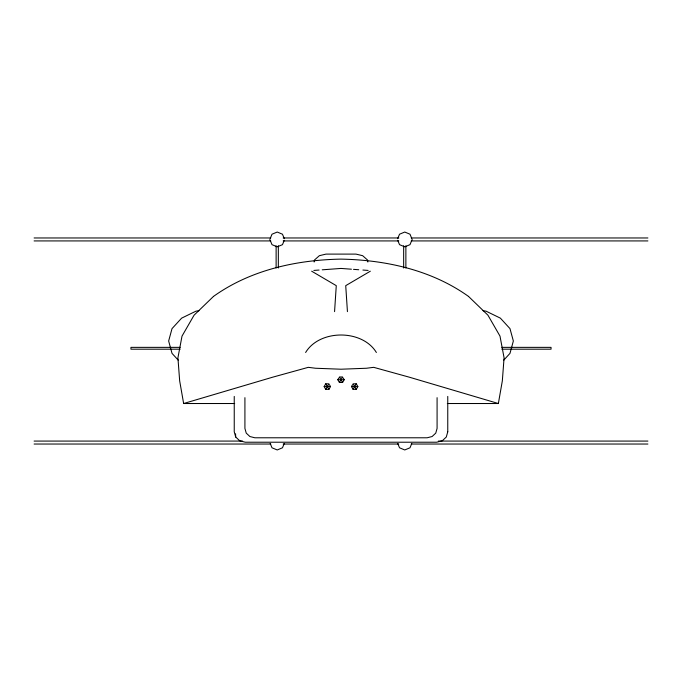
<?xml version="1.0" encoding="UTF-8"?>
<svg xmlns="http://www.w3.org/2000/svg" width="682" height="682" viewBox="0 0 682 682"><rect width="100%" height="100%" fill="white"/><g stroke="black" fill="none" stroke-linecap="round" stroke-linejoin="round"><path stroke-width="1.02" d="M334.564 311.631L336.277 285.656L311.665 271.197M447.324 403.522L498.363 403.522L502.336 380.846L504.075 357.811L499.991 336.115L487.928 315.178L468.5 296.406M314.129 262.007L314.487 260.012L319.355 255.69L325.996 254.105L356.004 254.105L362.645 255.69L367.513 260.012L367.871 262.007M447.759 431.817L446.284 437.034L442.234 440.828L436.702 442.217L245.298 442.217L239.766 440.828L235.716 437.034L234.241 431.817L234.241 396.413M270.2 238.564L272.007 234.207L277.233 232.042L282.467 234.207L284.275 238.564M284.275 240.311L282.467 244.668L277.233 246.841L272.007 244.668L269.833 239.442M284.275 443.436L282.467 447.793L277.233 449.958L272.007 447.793L270.2 443.436M397.725 238.564L399.533 234.207L404.767 232.042L409.993 234.207L411.8 238.564M412.167 239.442L409.993 244.668L404.767 246.841L399.533 244.668L397.725 240.311M411.8 443.436L409.993 447.793L404.767 449.958L399.533 447.793L397.725 443.436M305.621 352.492C319.67 329.184 362.33 329.184 376.379 352.492M324.146 386.575L325.74 383.813L328.929 383.813L325.74 389.337L324.146 386.575L330.523 386.575L328.929 389.337L325.74 389.337M343.123 377.888L344.188 379.729L342.594 382.491L339.406 382.491L337.812 379.729L338.877 377.888M339.406 382.491L342.594 376.967L339.406 376.967L342.594 382.491M356.26 389.337L353.071 383.813L356.26 383.813L357.854 386.575L356.26 389.337L353.071 389.337L351.477 386.575L352.534 384.733M353.071 389.337L356.26 383.813M503.802 360.105L509.983 353.361L513.35 341L509.983 328.63L500.375 318.144L486.002 311.145L483.009 310.711M213.5 296.406L194.072 315.186L182.009 336.124L177.925 357.811L179.664 380.846L183.637 403.522L234.676 403.522M213.5 296.414C250.43 269.995 296.218 259.936 341 259.117C385.782 259.953 431.561 270.004 468.5 296.414M370.335 271.197L345.723 285.656L347.436 311.631M183.637 403.522L272.723 377.172L308.307 367.334L315.502 368.246L341 369.218L366.498 368.246L373.693 367.334L409.277 377.172L498.363 403.522M198.991 310.711L195.998 311.145L181.625 318.144L172.017 328.63L168.65 341L172.017 353.361L178.198 360.105M313.891 270.43L319.099 270.046M322.228 269.816L341 268.435L351.426 269.202M34.1 237.967L270.754 237.967M283.175 237.967L398.825 237.967M411.237 237.967L647.9 237.967M34.1 240.925L270.754 240.925M283.175 240.925L398.825 240.925M411.237 240.925L647.9 240.925M180.159 347.36L130.953 347.36L130.953 349.184L180.159 349.184M501.841 347.36L551.047 347.36L551.047 349.184L501.841 349.184M337.812 379.729L344.188 379.729M351.477 386.575L357.854 386.575M34.1 441.075L242.604 441.075M438.338 441.075L647.9 441.075M34.1 444.033L270.763 444.033M283.175 444.033L398.825 444.033M411.246 444.033L647.9 444.033M353.515 269.356L358.732 269.74M362.901 270.046L368.11 270.43M329.457 384.733L330.523 386.575M325.74 383.813L328.929 389.337M235.58 433.846L235.716 437.034M447.759 396.413L447.759 431.859M437.085 397.666L437.085 428.424L435.755 433.121L432.107 436.531L427.128 437.784L254.872 437.784L249.893 436.531L246.245 433.121L244.915 428.424L244.915 397.666M405.875 245.784L405.875 268M403.659 245.784L403.659 268M278.341 245.784L278.341 268M276.125 245.784L276.125 268"/></g></svg>
